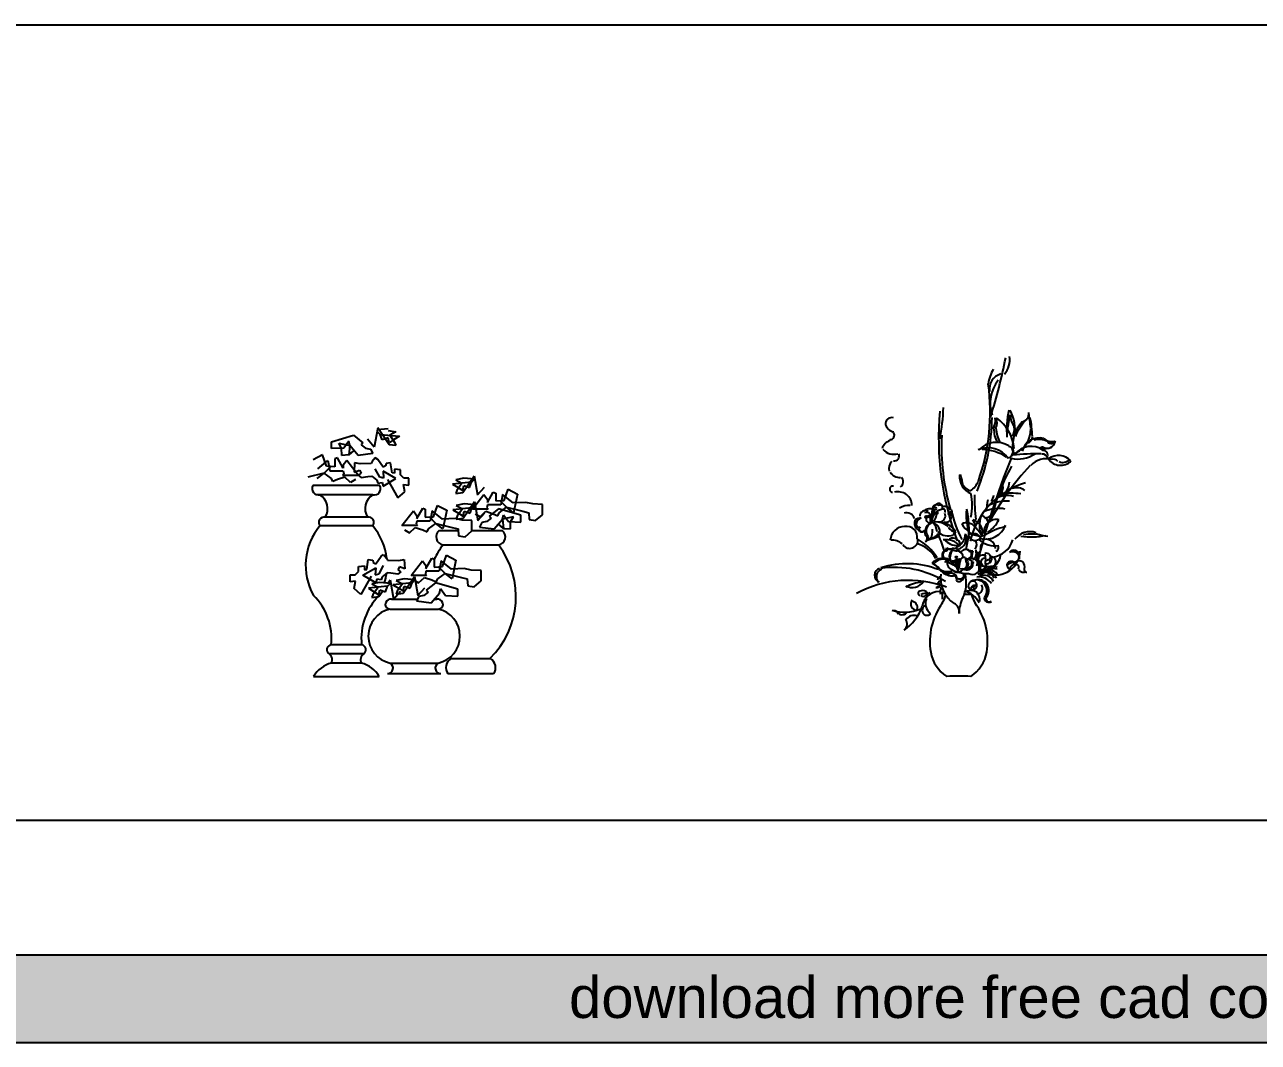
# Model space of a CAD drawing. Header units: millimetres. Extents: x 22565 to 38821, y 15578 to 26720.
# Drawn here: x 33349 to 36085, y 15578 to 17834 of the extents above; entities that cross this region are included whole.
import ezdxf

# ---------------------------------------------------------------- set-up
doc = ezdxf.new("R2010")
doc.units = ezdxf.units.MM
doc.layers.add('www.cad-blocks.net', color=7, linetype='Continuous')
doc.styles.get("Standard").update_dxf_attribs({"font": 'arial.ttf'})

# ---------------------------------------------------------------- blocks, each defined once
blk = doc.blocks.new('A$C39D90E8D')
for p, q in [((159.9, 550.9), (152.3, 508.4)), ((158.8, 547.7), (182.8, 549.9)), ((185, 513.8), (159.9, 550.9)), ((57.3, 520.4), (106.4, 534.5)), ((57.3, 505.1), (57.3, 520.4)), ((95.5, 521.5), (84.6, 506.2)), ((97.7, 511.6), (95.5, 521.5)), ((106.4, 534.5), (127.1, 518.2)), ((152.3, 508.4), (137, 525.8)), ((165.4, 536.7), (158.8, 543.3)), ((169.7, 524.7), (165.4, 536.7)), ((165.4, 536.7), (208, 532.4)), ((182.8, 529.1), (169.7, 524.7)), ((182.8, 545.5), (200.3, 542.2)), ((185, 518.2), (182.8, 529.1)), ((194.9, 524.7), (185, 518.2)), ((200.3, 542.2), (186.7, 534.5)), ((186.7, 534.5), (198.1, 518.2)), ((208, 532.4), (194.9, 524.7)), ((84.6, 506.2), (57.3, 505.1)), ((73.6, 517.1), (97.7, 511.6)), ((79.5, 506), (73.6, 517.1)), ((80.2, 489.8), (79.5, 506)), ((97.7, 511.6), (95.5, 490.9)), ((106.9, 500.7), (95.5, 490.9)), ((95.5, 490.9), (101.2, 495.8)), ((116.2, 489.8), (97.7, 511.6)), ((149, 494.2), (116.2, 489.8)), ((127.1, 518.2), (122.8, 513.8)), ((122.8, 513.8), (132.6, 506.2)), ((132.6, 506.2), (143.5, 504)), ((143.5, 504), (149, 494.2)), ((200.3, 511.6), (185, 513.8)), ((198.1, 518.2), (200.3, 511.6)), ((37.6, 490.9), (16.8, 480)), ((26.7, 460.3), (49.6, 478.9)), ((46.3, 465.8), (37.6, 490.9)), ((40.9, 450.5), (55.6, 465.2)), ((64.9, 464.7), (46.3, 465.8)), ((49.6, 478.9), (54, 456)), ((70.4, 484.3), (64.9, 482.2)), ((64.9, 482.2), (64.9, 464.7)), ((83.5, 461.4), (70.4, 484.3)), ((95.5, 490.9), (80.2, 489.8)), ((91.1, 478.9), (83.5, 468)), ((83.5, 468), (83.5, 461.4)), ((116.2, 446.1), (91.1, 478.9)), ((108.6, 473.4), (107.5, 452.7)), ((120.6, 471.2), (108.6, 473.4)), ((145.7, 472.3), (120.6, 471.2)), ((147.9, 476.7), (145.7, 472.3)), ((154.5, 484.3), (147.9, 476.7)), ((159.9, 481.1), (154.5, 484.3)), ((171.9, 463.6), (159.9, 481.1)), ((177.4, 466.9), (171.9, 463.6)), ((178.5, 472.3), (177.4, 466.9)), ((188.3, 473.4), (178.5, 472.3)), ((191.6, 451.6), (188.3, 473.4)), ((40.9, 450.5), (4.8, 441.8)), ((25.6, 438.5), (40.9, 450.5)), ((57.3, 438.5), (40.9, 450.5)), ((54, 456), (83.5, 456)), ((60.5, 432), (57.3, 438.5)), ((86.7, 441.8), (70.4, 436.3)), ((84.6, 449.4), (81.7, 446.4)), ((81.7, 446.4), (116.2, 446.1)), ((83.5, 456), (84.6, 449.4)), ((99.8, 429.8), (86.7, 441.8)), ((107.5, 452.7), (119.5, 457.1)), ((122.8, 450.5), (116.2, 446.1)), ((116.2, 446.1), (122.8, 440.7)), ((119.5, 457.1), (122.8, 450.5)), ((122.8, 440.7), (138.1, 442.9)), ((138.1, 442.9), (146.8, 444)), ((146.8, 444), (157.7, 435.2)), ((164.3, 441.8), (154.5, 460.3)), ((173, 439.6), (164.3, 441.8)), ((171.9, 454.9), (173, 439.6)), ((200.3, 438.5), (171.9, 454.9)), ((171.9, 422.1), (200.3, 438.5)), ((197, 450.5), (191.6, 451.6)), ((197, 459.2), (197, 450.5)), ((210.1, 458.2), (197, 459.2)), ((210.1, 447.2), (210.1, 458.2)), ((217.8, 439.6), (210.1, 447.2)), ((228.7, 439.6), (217.8, 439.6)), ((228.7, 429.8), (228.7, 439.6)), ((350.5, 439.5), (333, 436.2)), ((348.3, 407.8), (373.4, 445)), ((374.5, 437.3), (350.5, 439.5)), ((373.4, 445), (381.1, 402.4)), ((164.5, 423), (16.2, 423)), ((70.4, 436.3), (60.5, 432)), ((110.8, 436.3), (99.8, 429.8)), ((157.7, 435.2), (159.9, 428.7)), ((159.9, 428.7), (169.7, 429.8)), ((169.7, 429.8), (171.9, 422.1)), ((181.8, 436.3), (204.7, 395.9)), ((220, 409), (216.7, 425.4)), ((216.7, 425.4), (228.7, 424.3)), ((228.7, 424.3), (228.7, 429.8)), ((368, 430.8), (325.4, 426.4)), ((325.4, 426.4), (338.5, 418.8)), ((333, 436.2), (346.7, 428.6)), ((335.2, 412.2), (333, 405.7)), ((346.7, 428.6), (335.2, 412.2)), ((338.5, 418.8), (348.3, 412.2)), ((348.3, 412.2), (350.5, 423.1)), ((350.5, 423.1), (363.6, 418.8)), ((363.6, 418.8), (368, 430.8)), ((368, 430.8), (374.5, 437.3)), ((381.1, 402.4), (396.4, 419.9)), ((440.2, 390.2), (448.9, 415.3)), ((448.9, 415.3), (469.7, 404.4)), ((149.1, 402.8), (24.9, 402.8)), ((204.7, 395.9), (220, 409)), ((333, 405.7), (348.3, 407.8)), ((349.2, 350.9), (374.3, 388.1)), ((370.3, 370.6), (395.4, 403.3)), ((374.3, 388.1), (381.9, 345.5)), ((395.4, 403.3), (403.1, 392.4)), ((403.1, 385.8), (416.2, 408.8)), ((403.1, 392.4), (403.1, 385.8)), ((416.2, 408.8), (421.6, 406.6)), ((421.6, 406.6), (421.6, 389.1)), ((421.6, 389.1), (440.2, 390.2)), ((445.7, 374.9), (430.9, 389.7)), ((436.9, 403.3), (432.6, 380.4)), ((459.9, 384.8), (436.9, 403.3)), ((488.3, 385.8), (459.9, 384.8)), ((469.7, 404.4), (461, 362.9)), ((503.5, 382.6), (488.3, 385.8)), ((213.7, 334.6), (238.9, 367.3)), ((238.9, 367.3), (246.5, 356.4)), ((246.5, 349.9), (259.6, 372.8)), ((246.5, 356.4), (246.5, 349.9)), ((259.6, 372.8), (265.1, 370.6)), ((265.1, 370.6), (265.1, 353.1)), ((280.4, 367.3), (276, 344.4)), ((303.3, 348.8), (280.4, 367.3)), ((283.6, 354.2), (292.4, 379.3)), ((292.4, 379.3), (313.1, 368.4)), ((313.1, 368.4), (304.4, 326.9)), ((368.8, 373.9), (326.2, 369.5)), ((326.2, 369.5), (339.3, 361.9)), ((351.3, 382.6), (333.9, 379.3)), ((333.9, 379.3), (347.5, 371.7)), ((347.5, 371.7), (336.1, 355.3)), ((339.3, 361.9), (349.2, 355.3)), ((349.2, 355.3), (351.3, 366.2)), ((375.4, 380.4), (351.3, 382.6)), ((351.3, 366.2), (364.5, 361.9)), ((364.5, 361.9), (368.8, 373.9)), ((368.8, 373.9), (375.4, 380.4)), ((404.8, 370.8), (370.3, 370.6)), ((375.8, 360.7), (386.7, 354.2)), ((381.9, 345.5), (397.2, 363)), ((386.7, 354.2), (399.8, 366.2)), ((399.8, 366.2), (416.2, 360.7)), ((403.1, 380.4), (402, 373.8)), ((402, 373.8), (404.8, 370.8)), ((432.6, 380.4), (403.1, 380.4)), ((427.8, 371.7), (407, 355.3)), ((416.2, 360.7), (426, 356.4)), ((426, 356.4), (429.3, 362.9)), ((476.9, 357.5), (427.8, 371.7)), ((429.3, 362.9), (445.7, 374.9)), ((436.5, 348.8), (438.7, 358.6)), ((438.7, 358.6), (449.6, 343.3)), ((445.7, 374.9), (481.7, 366.2)), ((461, 362.9), (445.7, 374.9)), ((476.9, 342.2), (476.9, 357.5)), ((481.7, 366.2), (494.8, 362.9)), ((494.8, 362.9), (495.9, 347.6)), ((525.4, 381.5), (503.5, 382.6)), ((510.1, 345.5), (525.4, 358.6)), ((525.4, 358.6), (525.4, 381.5)), ((149.1, 333.9), (31.7, 333.9)), ((137.2, 352.9), (43.6, 352.9)), ((248.2, 334.8), (213.7, 334.6)), ((230.1, 318.2), (243.2, 330.2)), ((243.2, 330.2), (259.6, 324.8)), ((246.5, 344.4), (245.4, 337.8)), ((245.4, 337.8), (248.2, 334.8)), ((276, 344.4), (246.5, 344.4)), ((265.1, 353.1), (283.6, 354.2)), ((272.7, 326.9), (289.1, 338.9)), ((289.1, 338.9), (274.4, 353.7)), ((304.4, 326.9), (289.1, 338.9)), ((289.1, 338.9), (325.1, 330.2)), ((331.7, 349.9), (303.3, 348.8)), ((325.1, 330.2), (338.2, 326.9)), ((347, 346.6), (331.7, 349.9)), ((336.1, 355.3), (333.9, 348.8)), ((333.9, 348.8), (349.2, 350.9)), ((368.8, 345.5), (347, 346.6)), ((368.8, 322.6), (368.8, 345.5)), ((390.7, 341.1), (385.2, 331.3)), ((385.2, 331.3), (418, 326.9)), ((401.6, 343.3), (390.7, 341.1)), ((411.4, 350.9), (401.6, 343.3)), ((407, 355.3), (411.4, 350.9)), ((418, 326.9), (436.5, 348.8)), ((427.2, 337.8), (438.7, 328)), ((438.7, 328), (433, 332.9)), ((460.6, 354.2), (436.5, 348.8)), ((436.5, 348.8), (438.7, 328)), ((449.6, 343.3), (476.9, 342.2)), ((454, 326.9), (454.6, 343.1)), ((454.6, 343.1), (460.6, 354.2)), ((495.9, 347.6), (510.1, 345.5)), ((219.2, 324.8), (230.1, 318.2)), ((259.6, 324.8), (269.4, 320.4)), ((269.4, 320.4), (272.7, 326.9)), ((296.5, 323.8), (338.5, 323.8)), ((338.2, 326.9), (339.3, 311.7)), ((339.3, 311.7), (353.5, 309.5)), ((353.5, 309.5), (368.8, 322.6)), ((368.8, 323.8), (435.9, 323.8)), ((438.7, 328), (454, 326.9)), ((304.9, 291.6), (427.6, 291.6)), ((135.8, 237.4), (139, 259.2)), ((139, 259.2), (148.9, 258.1)), ((148.9, 258.1), (150, 252.7)), ((150, 252.7), (155.4, 249.4)), ((155.4, 249.4), (167.4, 266.9)), ((167.4, 266.9), (172.9, 270.1)), ((172.9, 270.1), (179.5, 262.5)), ((179.5, 262.5), (181.6, 258.1)), ((181.6, 258.1), (206.8, 257)), ((206.8, 257), (218.8, 259.2)), ((218.8, 259.2), (219.9, 238.5)), ((233.9, 223.8), (259.1, 256.5)), ((259.1, 256.5), (266.7, 245.6)), ((266.7, 239.1), (279.8, 262)), ((279.8, 262), (285.3, 259.8)), ((285.3, 259.8), (285.3, 242.4)), ((300.6, 256.5), (296.2, 233.6)), ((323.5, 238), (300.6, 256.5)), ((303.8, 243.4), (312.6, 268.5)), ((312.6, 268.5), (333.3, 257.6)), ((333.3, 257.6), (324.6, 216.2)), ((98.6, 225.4), (109.6, 225.4)), ((98.6, 215.6), (98.6, 225.4)), ((109.6, 225.4), (117.2, 233)), ((117.2, 243.9), (130.3, 245)), ((117.2, 233), (117.2, 243.9)), ((145.6, 222.1), (122.7, 181.7)), ((127, 224.3), (155.4, 240.7)), ((155.4, 207.9), (127, 224.3)), ((130.3, 245), (130.3, 236.3)), ((130.3, 236.3), (135.8, 237.4)), ((155.4, 240.7), (154.3, 225.4)), ((154.3, 225.4), (163.1, 227.6)), ((163.1, 227.6), (172.9, 246.1)), ((169.6, 221), (167.4, 214.5)), ((180.5, 229.8), (169.6, 221)), ((189.3, 228.7), (180.5, 229.8)), ((204.6, 226.5), (189.3, 228.7)), ((207.8, 242.9), (204.6, 236.3)), ((204.6, 236.3), (211.1, 231.9)), ((211.1, 231.9), (204.6, 226.5)), ((219.9, 238.5), (207.8, 242.9)), ((216.3, 184.6), (241.4, 221.7)), ((268.4, 224), (233.9, 223.8)), ((241.4, 221.7), (249.1, 179.1)), ((250.3, 207.4), (263.4, 219.4)), ((263.4, 219.4), (279.8, 214)), ((266.7, 233.6), (265.6, 227.1)), ((265.6, 227.1), (268.4, 224)), ((266.7, 245.6), (266.7, 239.1)), ((296.2, 233.6), (266.7, 233.6)), ((285.3, 242.4), (303.8, 243.4)), ((292.9, 216.2), (309.3, 228.2)), ((309.3, 228.2), (294.6, 242.9)), ((324.6, 216.2), (309.3, 228.2)), ((309.3, 228.2), (345.3, 219.4)), ((351.9, 239.1), (323.5, 238)), ((345.3, 219.4), (358.4, 216.2)), ((367.2, 235.8), (351.9, 239.1)), ((389, 234.7), (367.2, 235.8)), ((389, 211.8), (389, 234.7)), ((98.6, 210.1), (98.6, 215.6)), ((110.6, 211.2), (98.6, 210.1)), ((107.4, 194.8), (110.6, 211.2)), ((122.7, 181.7), (107.4, 194.8)), ((181.8, 199.8), (139.2, 195.5)), ((139.2, 195.5), (152.3, 187.8)), ((164.3, 208.5), (146.8, 205.3)), ((146.8, 205.3), (160.5, 197.6)), ((160.5, 197.6), (149, 181.3)), ((157.6, 215.6), (155.4, 207.9)), ((167.4, 214.5), (157.6, 215.6)), ((162.1, 181.3), (164.3, 192.2)), ((188.3, 206.4), (164.3, 208.5)), ((164.3, 192.2), (177.4, 187.8)), ((177.4, 187.8), (181.8, 199.8)), ((181.8, 199.8), (188.3, 206.4)), ((182.4, 206.9), (187.2, 214)), ((187.2, 214), (194.9, 171.4)), ((236, 207.5), (193.4, 203.1)), ((193.4, 203.1), (206.5, 195.5)), ((218.5, 216.2), (201, 212.9)), ((201, 212.9), (214.7, 205.3)), ((214.7, 205.3), (203.2, 188.9)), ((206.5, 195.5), (216.3, 188.9)), ((216.3, 188.9), (218.5, 199.8)), ((242.5, 214), (218.5, 216.2)), ((218.5, 199.8), (231.6, 195.5)), ((231.6, 195.5), (236, 207.5)), ((236, 207.5), (242.5, 214)), ((239.4, 214), (250.3, 207.4)), ((249.1, 179.1), (264.4, 196.6)), ((288.1, 207.8), (267.3, 191.4)), ((279.8, 214), (289.6, 209.6)), ((337.2, 193.6), (288.1, 207.8)), ((289.6, 209.6), (292.9, 216.2)), ((296.8, 184.9), (299, 194.7)), ((299, 194.7), (309.9, 179.4)), ((337.2, 178.3), (337.2, 193.6)), ((358.4, 216.2), (359.5, 200.9)), ((359.5, 200.9), (373.7, 198.7)), ((373.7, 198.7), (389, 211.8)), ((149, 181.3), (146.8, 174.7)), ((146.8, 174.7), (162.1, 176.9)), ((152.3, 187.8), (162.1, 181.3)), ((162.1, 176.9), (170.9, 190)), ((190.5, 171.6), (247.8, 171.6)), ((194.9, 171.4), (210.1, 188.9)), ((203.2, 188.9), (201, 182.4)), ((201, 182.4), (216.3, 184.6)), ((251, 177.2), (245.5, 167.4)), ((245.5, 167.4), (278.3, 163.1)), ((261.9, 179.4), (251, 177.2)), ((271.7, 187.1), (261.9, 179.4)), ((267.3, 191.4), (271.7, 187.1)), ((278.3, 163.1), (296.8, 184.9)), ((285.5, 171.6), (290.7, 171.6)), ((309.9, 179.4), (337.2, 178.3)), ((187.3, 149.4), (294.3, 149.4)), ((124.1, 70.1), (56.6, 70.1)), ((128.9, 49.9), (51.9, 49.9)), ((124.1, 29.7), (56.6, 29.7)), ((187.3, 29.8), (294, 29.8)), ((322.8, 39.9), (409.7, 39.9)), ((17.4, 0), (163.3, 0)), ((181.6, 6.3), (299.7, 6.3)), ((315.6, 6.3), (416.8, 6.3))]:
    blk.add_line(p, q)
for centre, radius, start, end in [((28.3, 416.3), 13.9, 150.8087, 284.0366), ((152.4, 416.3), 13.9, 255.9634, 29.1913), ((11.6, 371.7), 37.1, 329.5955, 57.2056), ((169.1, 371.7), 37.1, 122.7944, 210.4045), ((136.8, 246.3), 136.8, 140.19, 209.2554), ((41, 341.3), 11.9, 77.6069, 218.3503), ((139.7, 341.3), 11.9, 321.6497, 102.3931), ((44, 246.3), 136.8, 6.3937, 39.81), ((307.4, 309.5), 18, 127.3564, 261.7311), ((425, 309.5), 18, 278.2689, 52.6436), ((456.1, 176.5), 190.1, 142.7335, 154.0071), ((276.3, 176.5), 190.1, 314.0552, 37.2665), ((44, 246.3), 136.8, 343.5519, 352.7731), ((-76.1, 84.2), 133.5, 353.9626, 45.526), ((256.9, 84.2), 133.5, 134.474, 186.0374), ((187, 159.8), 10.4, 154.6183, 271.7966), ((190.6, 156.3), 15.3, 90.1579, 148.5268), ((290.7, 156.3), 15.3, 31.4732, 89.8421), ((294.3, 159.8), 10.4, 268.2034, 25.3817), ((200.2, 89.6), 61.2, 102.2087, 257.7913), ((281.1, 89.6), 61.2, 282.2087, 77.7913), ((58.1, 59.1), 11.1, 97.7566, 235.7467), ((122.6, 59.1), 11.1, 304.2533, 82.2434), ((74.1, -34.1), 66.2, 105.327, 148.962), ((44.8, 37.6), 14.2, 326.3131, 60.1835), ((135.9, 37.6), 14.2, 119.8165, 213.6869), ((106.6, -34.1), 66.2, 31.038, 74.673), ((181.4, 18.8), 12.5, 270.8726, 61.9398), ((299.9, 18.8), 12.5, 118.0602, 269.1274), ((334.5, 19.8), 23.3, 120.3589, 215.5812), ((456.1, 176.5), 190.1, 224.601, 225.9448), ((397.9, 19.8), 23.3, 324.4188, 59.6411)]:
    blk.add_arc(centre, radius, start, end)
blk = doc.blocks.new('A$C67052CA5')
blk.add_line((255.2, 181.9), (239.1, 181.9))
for centre, radius in [((154.4, 353.6), 2.33), ((161.4, 354.8), 2.33), ((173.7, 372.3), 2.92), ((177.7, 362.4), 2.33), ((214.1, 254.5), 2.04), ((220.2, 256.3), 2.04), ((221.4, 264.2), 2.04), ((227.8, 259.2), 1.46)]:
    blk.add_circle(centre, radius)
for centre, radius, start, end in [((-910.4, 954.5), 1265.9, 342.631, 348.6925), ((291.6, 701.8), 48.2, 319.3922, 8.6825), ((376.4, 638.7), 84.6, 149.6458, 173.4452), ((329.9, 636.7), 35.2, 106.5285, 187.9422), ((378.3, 605.4), 81.9, 141.246, 198.4823), ((-164, 586.5), 460.5, 340.5492, 7.7257), ((842, 530.2), 659.9, 175.0019, 200.3488), ((-200.1, 608.2), 393.2, 348.0803, 358.2187), ((531.6, 545.7), 198.6, 167.1324, 184.4592), ((-1136387.8, 163137.2), 1148292.3, 351.8599104, 351.861626), ((249.6, 544.2), 102.2, 353.8461, 26.601), ((384.1, 578.7), 42.7, 178.2074, 215.4714), ((363.8, 582.4), 18.3, 280.9746, 7.8885), ((-530.7, 442.5), 923.5, 6.7679, 8.7795), ((78.3, 560), 13.9, 74.2749, 188.9279), ((85.6, 563.9), 21.8, 195.9303, 260.867), ((-143.4, 579.5), 444, 337.7062, 359.2753), ((278.5, 568), 29.6, 321.9623, 9.935), ((357.8, 546.9), 53.1, 176.9216, 211.8999), ((294.2, 560.8), 17.8, 323.6131, 39.5729), ((396.7, 557.6), 87.9, 184.8196, 206.5645), ((253.7, 495), 96.7, 6.226, 53.904), ((330.5, 546.6), 55.9, 283.8938, 3.3589), ((321.2, 548.4), 29.1, 327.0811, 9.6259), ((421.9, 512.3), 75.6, 136.2914, 193.0122), ((460.2, 487.9), 116.6, 137.1, 157.7713), ((126.5, 522.7), 263.7, 2.0298, 11.2116), ((84, 495.7), 28.9, 109.6231, 160.3122), ((74.3, 534.6), 9.71, 269.9219, 36.8957), ((685.3, 509.3), 496.8, 177.0869, 196.3478), ((405.5, 489), 39.7, 75.4102, 164.3968), ((366.3, 536.5), 24.8, 307.7012, 348.2305), ((404.9, 487.7), 37.7, 60.356, 108.2356), ((423.3, 523.1), 17.3, 237.7924, 350.0844), ((432.4, 545), 24.3, 226.262, 285.696), ((431.9, 526.3), 10.1, 219.6058, 336.6367), ((82.5, 523.3), 30.9, 219.7585, 287.4974), ((84.1, 488.9), 10.9, 259.6385, 26.5599), ((291.9, 452.7), 54.2, 34.4905, 113.8855), ((310.4, 464.6), 54.2, 59.3914, 136.0027), ((272.4, 388.8), 114.8, 58.2405, 86.8688), ((334.5, 497.6), 12.8, 279.6594, 73.6378), ((357.3, 553), 71, 257.8921, 303.5106), ((411.9, -231.3), 725.1, 90.1731, 95.147), ((387.1, 464.9), 45.2, 53.327, 142.5422), ((413, 501.2), 7.15, 83.4739, 145.3655), ((412, 574.4), 69.8, 267.0036, 287.2306), ((413.3, 481.4), 11.2, 11.3716, 101.3073), ((413.2, 490.2), 11, 332.2176, 92.7829), ((93.1, 460.8), 21.5, 133.7364, 195.7207), ((1781.3, -110.1), 1555.8, 157.5083, 166.8387), ((836.8, 45.8), 618.1, 136.984, 151.3767), ((719.3, 254.4), 431, 150.5858, 167.4857), ((419.9, 437.9), 44.8, 72.8126, 138.5709), ((448.2, 452.9), 36.9, 42.404, 127.5224), ((452.4, 500.3), 32.3, 214.3701, 315.5563), ((436, 468.7), 12.7, 36.4793, 110.1578), ((457.6, 496), 21.5, 246.9519, 314.2642), ((96, 467.1), 25.8, 213.1392, 273.7822), ((89.6, 431.5), 14, 304.987, 44.6126), ((268.8, 442.8), 40.2, 174.0992, 247.8855), ((229.3, 447.9), 1.37, 261.3997, 345.9175), ((17.6, 386.8), 221.8, 9.3629, 15.9697), ((80.5, 415.2), 6.89, 76.8292, 266.8915), ((261.2, 438.7), 28.4, 210.3458, 252.1928), ((426.4, 257.6), 179.5, 106.7632, 166.4831), ((231.5, 447), 41, 300.7586, 340.3149), ((294.6, 420.1), 30.5, 323.2284, 6.8762), ((289.2, 436.1), 50.6, 312.6221, 354.1961), ((355.6, 391.1), 27.3, 50.1023, 111.9723), ((92.2, 378.6), 30.8, 1.0352, 105.2871), ((190.1, 362.1), 23, 108.0643, 185.1435), ((180.1, 373.3), 11, 342.3342, 74.6056), ((131, 379.3), 125.4, 347.9356, 12.0644), ((566.5, 390.4), 304.8, 177.6654, 188.066), ((397.9, 366.5), 109.5, 166.7289, 179.8368), ((334.4, 299.9), 89, 86.7157, 117.9354), ((280, 404.8), 24.7, 319.0739, 352.9535), ((334.1, 360), 41.4, 70.0021, 130.2249), ((341.7, 238.6), 167.6, 82.2324, 97.7676), ((115.7, 343.2), 36.2, 84.599, 123.4434), ((111.1, 343.9), 18.7, 19.2695, 107.6522), ((152.7, 355.3), 12.3, 58.7758, 179.8847), ((163.2, 348.9), 22.9, 70.7195, 127.6823), ((155.5, 351.4), 11.9, 339.1091, 113.1176), ((195.2, 349.4), 28.2, 139.7546, 194.033), ((193.2, 344.5), 26.1, 95.6784, 172.8065), ((156.6, 359.6), 20.9, 302.4564, 10.7257), ((177.7, 371.3), 9.26, 59.4182, 199.638), ((186.3, 370.8), 9.02, 47.7754, 119.5587), ((183.9, 355.7), 13.2, 276.4212, 24.8078), ((192.4, 366.4), 4.48, 319.2179, 114.5839), ((196.2, 364.1), 12.5, 19.2079, 111.0319), ((198.4, 354.3), 12.3, 252.4621, 37.7266), ((197.8, 368.2), 10.4, 295.5779, 353.2857), ((434.5, 411.5), 228, 190.6233, 208.2974), ((73, 329.9), 176.6, 344.2582, 13.4009), ((420.4, 364.5), 177.4, 179.1434, 193.015), ((341.8, 334.3), 69.1, 161.8848, 201.056), ((275.7, 340), 16, 313.8887, 80.0028), ((315.4, 300.2), 72.3, 78.9286, 115.7598), ((279.8, 381.2), 30.7, 277.7264, 318.8209), ((106.8, 300.6), 31.9, 89.8612, 177.5281), ((111, 308.9), 23.9, 349.994, 100.0708), ((147.4, 340.3), 18.8, 158.6218, 284.3778), ((142.8, 325.2), 25.5, 88.7875, 120.4219), ((138.7, 337.5), 6.47, 155.3422, 290.7721), ((146.7, 336.7), 14.4, 103.8351, 166.0999), ((145.2, 326.5), 6.21, 126.4885, 335.3878), ((175.2, 318.7), 23.9, 103.6256, 194.3898), ((172.7, 322.8), 18.4, 109.1043, 219.5772), ((163.6, 349.5), 9.34, 158.0075, 266.9932), ((143.6, 346.7), 20.9, 345.0941, 24.4437), ((145.9, 318.2), 33.1, 4.7249, 47.2107), ((166.7, 322.1), 18.2, 320.2184, 82.6517), ((175, 300.9), 41.8, 47.0645, 94.2067), ((181.1, 294.4), 47.6, 35.6771, 89.8649), ((217.8, 336), 14.7, 200.5478, 280.0182), ((243.9, 316.6), 23.8, 36.6523, 116.3857), ((283.8, 368.7), 59.1, 211.2945, 259.0157), ((245.4, 331.4), 18.9, 354.5844, 51.8589), ((250.1, 319.3), 29.3, 345.2193, 73.9137), ((191.1, 257.7), 102.5, 30.3129, 45.5001), ((286.5, 351.5), 47, 255.6988, 340.2659), ((364.1, 185.3), 150.5, 102.7744, 123.5759), ((311, 318.9), 29.1, 79.0886, 184.6027), ((256.3, 374.8), 65.1, 302.798, 335.1197), ((79.5, 270), 32.1, 47.3767, 95.7923), ((118, 302), 18.2, 212.6569, 8.4127), ((77.8, 199.5), 119.6, 32.1429, 61.617), ((149.1, 305.7), 7.71, 297.1058, 67.6714), ((165.4, 287.7), 17, 93.5499, 141.6887), ((152.8, 308.3), 6.6, 294.4899, 19.0671), ((146.2, 348.4), 47.3, 282.8199, 305.423), ((134.8, 321.2), 33.9, 328.391, 8.399), ((164.9, 334.7), 28.9, 271.1531, 303.0162), ((163.8, 330.8), 23.1, 295.1331, 321.1186), ((203.4, 346.7), 35.1, 228.5107, 288.5213), ((-104.8, 184.8), 314.3, 17.2435, 24.0201), ((198, 260.7), 42.5, 40.4773, 97.857), ((224.5, 330.9), 40.8, 223.5494, 270.5195), ((214.4, 290.6), 16.1, 8.2062, 134.9629), ((-54.7, 548.5), 357.1, 318.9348, 320.5289), ((203.8, 319.4), 38.4, 295.4464, 355.6152), ((217.5, 307.4), 26.5, 286.166, 15.6694), ((258.8, 298), 19, 24.3812, 121.7999), ((263, 317.3), 15.7, 205.1614, 319.3259), ((251.5, 292.4), 15.4, 318.2955, 34.5441), ((306.9, 342.6), 52.8, 227.714, 279.2072), ((287, 282.9), 21.2, 1.1726, 113.6479), ((294.5, 319), 54.9, 277.3908, 342.5193), ((384.4, 279.8), 41.1, 70.6984, 143.9728), ((388.1, 465.2), 155.8, 261.232, 281.7795), ((387.3, 217.5), 98.2, 75.9195, 99.9941), ((428.5, 392.3), 81.1, 247.9204, 267.0493), ((112.8, 224.2), 73.7, 30.6497, 73.9192), ((204.2, 268.6), 14.4, 130.5354, 206.8195), ((201.5, 269.8), 10.2, 119.0053, 228.9635), ((193, 286.2), 7.18, 286.9474, 349.3484), ((197.6, 282.9), 4.51, 260.4211, 2.7816), ((208.7, 304), 20.9, 246.5096, 279.2558), ((207.1, 296.5), 14.6, 249.8799, 295.9847), ((222.5, 266.2), 16.7, 137.1827, 222.8173), ((199.1, 279.7), 12.7, 316.2149, 3.7784), ((207.1, 281), 4.65, 318.4768, 1.5165), ((221.9, 299.1), 20.7, 240.5468, 274.1198), ((215.4, 266.3), 17.5, 37.889, 101.2544), ((220.8, 262.8), 15.9, 2.9492, 80.487), ((243.4, 268), 13.7, 57.4761, 149.7483), ((242.6, 273.4), 8.2, 49.843, 126.8867), ((253.5, 283.2), 6.65, 212.324, 307.0892), ((257.9, 300.6), 22.2, 251.3257, 270.5145), ((263.8, 271), 9.31, 140.0409, 197.3148), ((273.8, 270.8), 17.4, 153.9318, 182.6626), ((250.9, 271.6), 15.1, 298.8618, 17.4906), ((269.9, 280.5), 5.73, 175.4489, 29.582), ((298.2, 259.1), 31.7, 152.3768, 177.08), ((285.5, 286.2), 10.8, 108.8344, 209.0479), ((309.1, 278.9), 53.8, 250.6938, 358.7573), ((306.6, 285.4), 8.45, 288.9691, 27.3835), ((349.3, 267.4), 12.3, 7.3028, 142.8666), ((346.5, 261.4), 15.1, 355.2832, 117.3966), ((112.1, 59.7), 190.3, 68.529, 107.7399), ((189.4, 235.4), 26.4, 91.4969, 144.5941), ((152.1, 218), 36.3, 31.2564, 64.2608), ((159.5, 222.8), 29, 31.4581, 70.7502), ((480.6, -247.2), 586.7, 120.768, 121.7015), ((193.2, 230), 30.1, 60.7669, 115.6197), ((192.9, 238.2), 24.2, 30.958, 103.421), ((200.4, 249.6), 5.22, 26.8144, 141.7776), ((199.6, 253.9), 2.69, 53.2102, 203.0431), ((217.7, 252.4), 16.9, 167.4936, 253.4942), ((208.8, 258.7), 7.65, 198.154, 265.8158), ((229, 264.3), 21.7, 163.3302, 203.4101), ((133.4, 67.6), 197.2, 64.6424, 67.7936), ((208, 233.9), 17.2, 4.7417, 89.4135), ((212.2, 243.7), 11, 345.1703, 81.7044), ((174.6, 233.9), 50.9, 9.1135, 26.4137), ((187.9, 245.8), 38.2, 349.4939, 28.8099), ((131.4, 268.6), 99.7, 340.6572, 352.0598), ((194.9, 253.7), 33.5, 336.8092, 11.4231), ((238.9, 255.1), 8.8, 74.9111, 181.6062), ((236.5, 247.2), 8.8, 260.9564, 13.8182), ((236.9, 249.9), 11.4, 268.0267, 7.3616), ((272, 263.8), 30.5, 180.3668, 207.7356), ((213.2, 241.3), 36.5, 16.8291, 36.3527), ((243.7, 241.3), 19, 48.0581, 87.564), ((249.5, 267.9), 7.22, 247.9631, 16.5196), ((245.6, 271), 10.2, 281.7253, 341.2041), ((257.4, 243.8), 17.8, 239.5754, 13.1315), ((248.7, 233.5), 29.7, 28.8892, 85.3592), ((270.6, 248.4), 15.8, 153.7376, 188.4818), ((260.2, 257), 4.24, 206.6226, 273.9431), ((261.7, 248.3), 4.72, 108.5876, 221.2433), ((247.1, 239.6), 25.3, 345.5345, 49.8035), ((259.5, 239.6), 20.9, 9.3269, 70.3479), ((279.2, 257), 11.9, 46.3035, 168.959), ((284.2, 253), 8.75, 68.3268, 168.2203), ((287.1, 254.7), 11.1, 198.9239, 296.3616), ((288.8, 264.9), 8.19, 307.5384, 119.9017), ((187.8, 250.2), 99.4, 6.2916, 12.6552), ((300.8, 252.4), 15.4, 149.5831, 226.6951), ((287.9, 261.4), 12.1, 263.7229, 20.4647), ((291.8, 253.1), 5.08, 337.3392, 149.5822), ((297.4, 254), 11.7, 232.0198, 85.1953), ((285.4, 273), 34.7, 300.2049, 358.3389), ((342.2, 246.4), 8.55, 68.1437, 251.8481), ((350.6, 229.7), 23.2, 88.3892, 136.8046), ((342.5, 238.2), 16.7, 52.1632, 105.2416), ((354.6, 234.6), 15.5, 97.1004, 166.1022), ((360.7, 243.8), 12.5, 354.6053, 150.7236), ((354.3, 242.1), 5.71, 318.4014, 142.0504), ((56.2, 224.1), 16.2, 107.3863, 247.403), ((62.9, 221), 18.7, 113.4212, 219.7649), ((84.5, 23.3), 218.4, 58.9804, 97.9976), ((190.7, 211.7), 11.4, 110.8296, 172.7934), ((199.1, 258.3), 26.8, 233.4638, 306.5362), ((200.9, 258.3), 25.9, 231.7779, 285.0633), ((253, 217.4), 66.4, 171.5991, 236.6002), ((214.8, 263.9), 41, 232.84, 270.3289), ((207.1, 254.3), 26.3, 236.3423, 266.8265), ((211, 216.9), 12, 10.1633, 115.1897), ((224.1, 245.7), 14.6, 217.6963, 335.7081), ((214.5, 214.9), 8.11, 338.1534, 95.649), ((245.1, 304.5), 76.1, 247.8574, 272.4329), ((201.7, 226.6), 25.1, 14.0947, 49.0332), ((227.2, 221.9), 11.3, 242.6124, 27.3234), ((228.7, 227.1), 10.6, 237.9099, 325.1341), ((219.3, 232.4), 6.51, 349.6847, 26.5933), ((238, 260.4), 22.4, 247.8055, 319.306), ((168.2, 207.7), 75.4, 333.8194, 13.8266), ((244.4, 251.9), 15.3, 241.4326, 333.9616), ((267.9, 225.8), 4.01, 349.9477, 146.4935), ((271.7, 187.7), 33, 33.3003, 98.8227), ((283.3, 202.3), 22, 21.3502, 120.8403), ((261.7, 235), 14.1, 321.7499, 24.5496), ((288.3, 212.2), 18.1, 17.2759, 143.2904), ((299.4, 209.8), 33.8, 68.1027, 136.6318), ((300.6, 203.2), 36.2, 71.7313, 133.6018), ((293.7, 214.9), 21.7, 32.7691, 138.213), ((288.6, 210.6), 22.7, 18.0996, 119.4431), ((370.2, 242.7), 11.8, 209.7946, 299.7283), ((378.8, 238.1), 7.27, 141.4933, 259.6607), ((115.3, -30.4), 243.5, 69.6858, 118.2503), ((123.9, 226), 29, 240.3959, 327.6462), ((150.4, 130.2), 79.1, 94.413, 121.039), ((178.3, 204.1), 7.09, 252.3773, 358.6371), ((181.8, 192.3), 6.66, 33.8719, 138.9837), ((170.9, 217.8), 14.8, 302.2377, 339.1195), ((183.7, 191), 13.6, 85.8194, 108.4144), ((200.2, 186.8), 14.9, 144.8699, 198.0502), ((258, 201.2), 10.1, 54.5846, 233.6784), ((265.5, 190.1), 23.9, 323.7183, 129.4428), ((262.5, 193.3), 8.69, 54.9223, 186.9482), ((257, 201.5), 9.82, 251.5414, 45.5415), ((265.2, 195.4), 5.91, 85.5473, 212.4684), ((270.1, 190.7), 23.5, 320.9654, 98.5804), ((266.8, 196), 12.8, 269.1519, 33.5726), ((134.1, 160.2), 13.7, 140.8837, 260.2708), ((122.5, 153.4), 12.7, 342.0331, 91.7686), ((141, 184.5), 4.3, 96.474, 272.3324), ((146.5, 176.2), 14.2, 56.6394, 118.1614), ((148.2, 187.1), 9.55, 232.7992, 349.8982), ((154, 158.7), 25.3, 78.7015, 115.5323), ((183.7, 149.9), 38.4, 90.8467, 172.356), ((181.7, 162), 28.5, 157.1472, 230.9557), ((159.6, 190.1), 5.6, 200.4365, 315.4003), ((191.7, 180.3), 6.04, 75.3951, 161.771), ((146.1, 191.8), 53.1, 324.9285, 349.2573), ((220.2, 175.3), 30.5, 161.7406, 186.8255), ((300.1, 140.7), 72.5, 152.2689, 180.7099), ((230.4, 143.3), 46.2, 25.5495, 78.7634), ((253.8, 167.6), 22.8, 53.194, 118.3428), ((307.4, 191.8), 53.1, 190.7427, 215.0715), ((248.5, 168.1), 25.4, 355.1754, 41.7338), ((293.7, 175.2), 10.8, 181.3269, 300.6189), ((294.2, 172.6), 7.1, 134.2016, 305.4726), ((106.6, 230.9), 88.6, 251.885, 293.1987), ((83.3, 135.3), 10.1, 17.7877, 98.2591), ((101.3, 150.6), 13.7, 232.4041, 323.8381), ((43.8, 191.2), 108.1, 304.7729, 340.466), ((156.5, 146.4), 10.8, 111.3287, 322.473), ((308.6, 77), 145.9, 144.0991, 189.1379), ((207.1, 143.4), 20.8, 349.9247, 63.2569), ((144.9, 77), 145.9, 350.8621, 35.9009), ((95, 116.5), 17.4, 312.918, 32.8156), ((127.6, 113.4), 21.9, 71.5687, 145.2625), ((244.2, 67.8), 80.9, 189.9539, 236.9553), ((209.3, 67.8), 80.9, 303.0447, 350.0461), ((226.8, -343.1), 344.1, 85.5624, 94.4376)]:
    blk.add_arc(centre, radius, start, end)
blk = doc.blocks.new('format')
at = {"layer": 'www.cad-blocks.net', "true_color": 0x546d8e}
h = blk.add_hatch(color=155, dxfattribs=at)
h.set_gradient(color1=(68, 68, 68), color2=(84, 109, 142), tint=1)
h.paths.add_polyline_path([(23683.3, 15771.9), (23683.3, 15578), (38820.7, 15578), (38820.7, 15771.9)])
at = {"layer": 'www.cad-blocks.net', "color": 155, "true_color": 0x546d8e}
for p, q in [((23683.3, 17833.7), (38820.7, 17833.7)), ((23683.3, 16070.4), (38820.7, 16070.4)), ((23683.3, 15771.9), (38820.7, 15771.9)), ((23683.3, 15771.9), (38820.7, 15771.9)), ((23683.3, 15578), (38820.7, 15578))]:
    blk.add_line(p, q, dxfattribs=at)
at = {"layer": 'www.cad-blocks.net', "insert": (34556.6, 15724.1), "char_height": 92.138, "attachment_point": 1}
blk.add_mtext_dynamic_manual_height_columns('{\\C255;\\c16777215;download more free cad collection at: www.cad-blocks.net}', width=45138.163, gutter_width=12.5, heights=[0], dxfattribs=at)

msp = doc.modelspace()

# ---------------------------------------------------------------- block references
for name, p in [('A$C67052CA5', (35194, 16389)), ('A$C39D90E8D', (33972.5, 16389))]:
    msp.add_blockref(name, p)
at = {"layer": 'www.cad-blocks.net'}
msp.add_blockref('format', (0, 0), dxfattribs=at)

doc.saveas('drawing.dxf')
